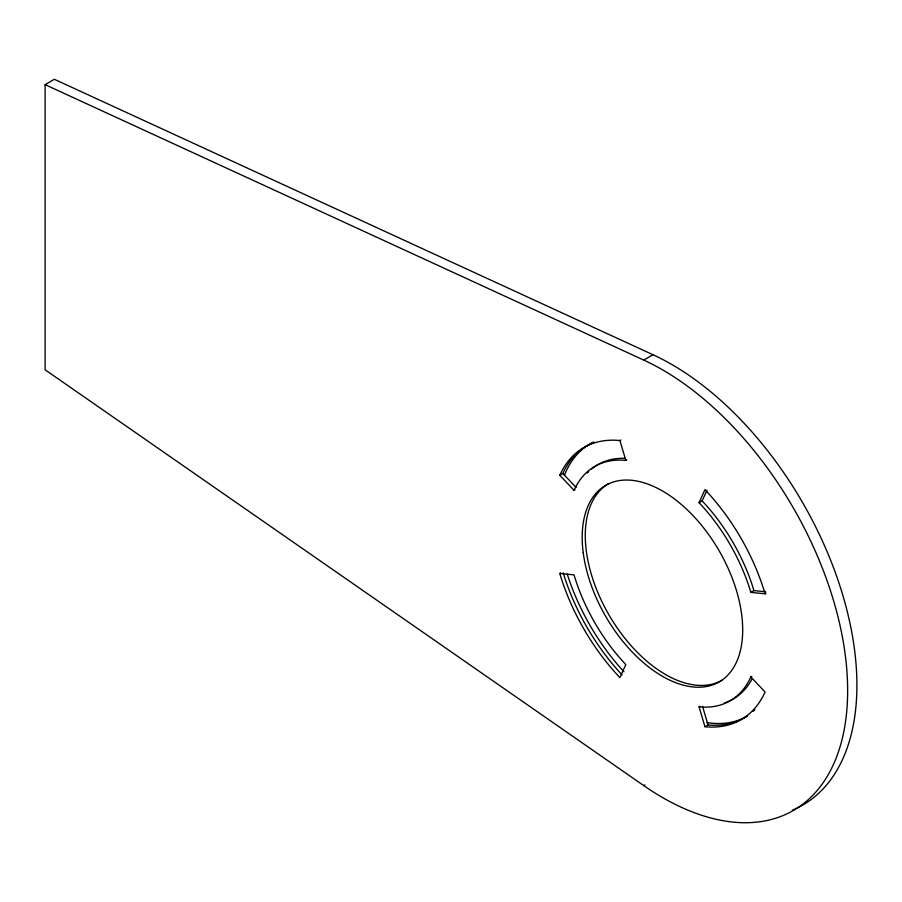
<?xml version="1.0" encoding="UTF-8"?>
<svg xmlns="http://www.w3.org/2000/svg" width="902" height="902" viewBox="0 0 902 902"><rect width="100%" height="100%" fill="white"/><g stroke="black" fill="none" stroke-linecap="round" stroke-linejoin="round"><path stroke-width="1.35" d="M765.099 593.798L750.847 592.388A135.323 78.124 60 0 0 699.061 502.685L704.958 489.628A157.151 90.73 60 0 1 765.099 593.798L766.069 593.234M699.061 502.685L702.139 500.903L706.976 490.226M45.1 84.641L643.724 360.067A261.918 151.22 60 0 1 847.643 690.549A261.918 151.22 60 0 1 643.724 785.586L45.1 369.775L45.1 84.641L54.357 79.297L652.992 354.723A261.918 151.22 60 0 1 841.904 592.231A261.918 151.22 60 0 1 792.317 810.199M643.724 360.067L652.992 354.723M575.002 489.752L574.033 490.305L559.781 475.253L562.859 473.471A157.151 90.73 60 0 1 594.068 442.33M559.781 475.253A157.151 90.73 60 0 1 619.911 440.537L620.88 439.973M574.033 490.305A135.323 78.124 60 0 1 625.819 460.403L626.789 459.851M559.781 573.458L574.033 574.867A135.323 78.124 60 0 0 625.819 664.571L619.911 677.616A157.151 90.73 60 0 1 559.781 573.458L560.74 572.905M750.847 592.388L753.925 590.607L765.595 591.757M746.969 716.154A157.151 90.73 60 0 1 708.047 724.937L704.958 726.719L699.061 706.852L700.02 706.289M699.061 706.852A135.323 78.124 60 0 0 750.847 676.951L751.806 676.387M643.724 785.586L644.885 784.92M562.859 473.471L576.175 487.52M750.847 676.951L765.099 692.003A157.151 90.73 60 0 1 704.958 726.719M702.534 706.39L708.047 724.937M619.911 440.537L625.819 460.403M722.276 680.131A113.494 65.53 60 0 1 608.782 614.612A113.494 65.53 60 0 1 608.782 483.551M747.183 716.154A157.151 90.73 60 0 1 706.965 722.637M623.97 671.798A157.151 90.73 60 0 1 567.268 574.168M564.325 475.557A157.151 90.73 60 0 1 593.595 442.093M752.031 679.014A135.323 78.124 60 0 1 724.407 702.929M587.292 473.054A135.323 78.124 60 0 1 588.679 471.645M591.577 469.029A135.323 78.124 60 0 1 624.635 458.34M702.139 500.903A135.323 78.124 60 0 1 753.925 590.607M622.177 674.967A157.151 90.73 60 0 1 563.209 572.826M754.884 709.705A157.151 90.73 60 0 1 753.226 711.272M583.188 552.486A113.494 65.53 60 0 0 713.02 684.776A113.494 65.53 60 0 0 691.101 513.621A113.494 65.53 60 0 0 583.188 552.486"/></g></svg>
